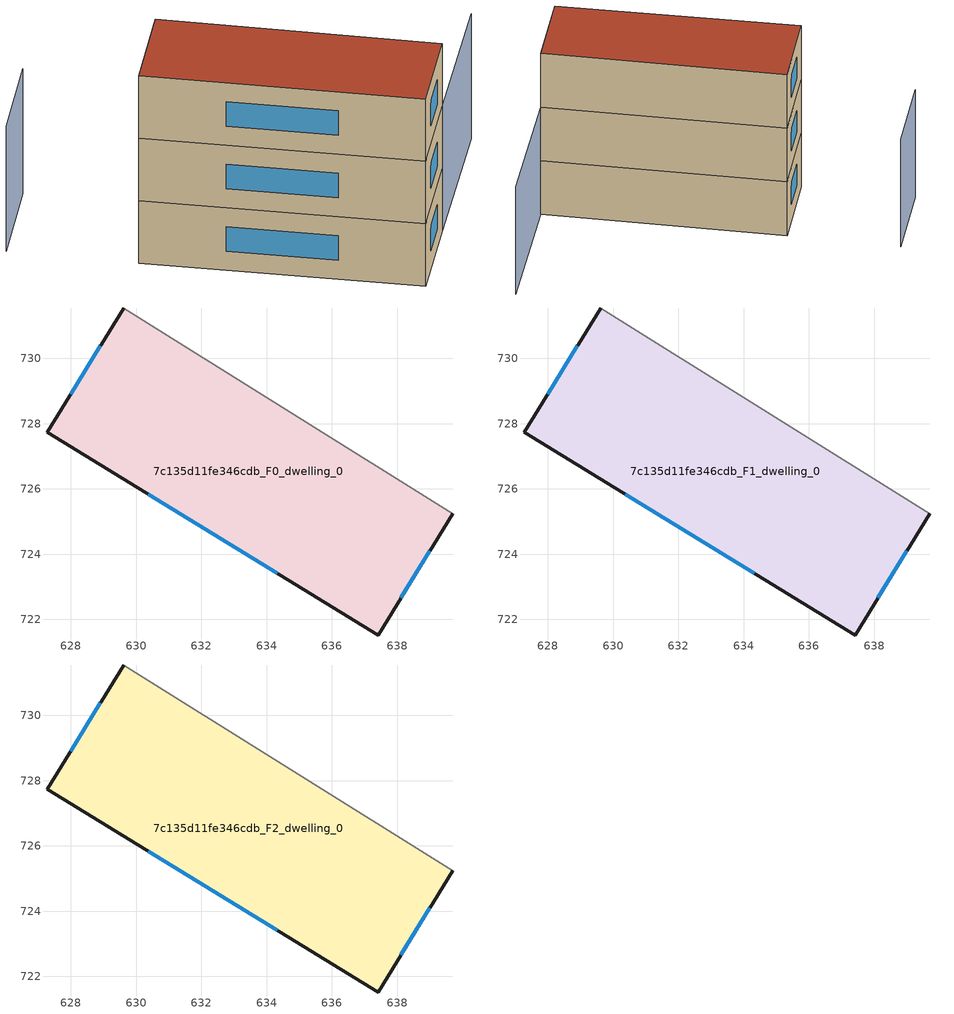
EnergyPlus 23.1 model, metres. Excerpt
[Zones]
7c135d11fe346cdb_F0_dwelling_0
 floor ground (EU_floor_Construction): 639.7,725.24 637.42,721.52 627.28,727.73 629.62,731.54 z0
 wall outside (EU_wall_Construction): 629.62,731.54 627.28,727.73 637.42,721.52 639.7,725.24 z0:3
 wall adiabatic (EU_wall_Construction): 639.7,725.24 629.62,731.54 z0:3
 window (EU_Window_Construction): 630.38,725.84 634.33,723.42 / 628.91,730.38 628,728.89 / 638.12,722.66 639,724.11 z0.92:2.08
7c135d11fe346cdb_F1_dwelling_0
 floor to 7c135d11fe346cdb_F0_dwelling_0 (EU_floor_Construction): 639.7,725.24 637.42,721.52 627.28,727.73 629.62,731.54 z3
 wall outside (EU_wall_Construction): 629.62,731.54 627.28,727.73 637.42,721.52 639.7,725.24 z3:6
 wall adiabatic (EU_wall_Construction): 639.7,725.24 629.62,731.54 z3:6
 window (EU_Window_Construction): 630.38,725.84 634.33,723.42 / 628.91,730.38 628,728.89 / 638.12,722.66 639,724.11 z3.92:5.08
7c135d11fe346cdb_F2_dwelling_0
 floor to 7c135d11fe346cdb_F1_dwelling_0 (EU_floor_Construction): 639.7,725.24 637.42,721.52 627.28,727.73 629.62,731.54 z6
 wall outside (EU_wall_Construction): 629.62,731.54 627.28,727.73 637.42,721.52 639.7,725.24 z6:9
 wall adiabatic (EU_wall_Construction): 639.7,725.24 629.62,731.54 z6:9
 window (EU_Window_Construction): 630.38,725.84 634.33,723.42 / 628.91,730.38 628,728.89 / 638.12,722.66 639,724.11 z6.92:8.08
 roof outside (EU_roof_Construction): 637.42,721.52 639.7,725.24 629.62,731.54 627.28,727.73 z9
shading: 643.57,731.44 639.7,725.24 / 625.01,734.55 622.64,730.67 z0:6
[Building]
EU S2 Campaign: North Axis=0; Terrain=City; Solar Distribution=FullExterior
[Site:Location]
Montreal-Trudeau.Intl.AP: Latitude=45.4667; Longitude=-73.75; Time Zone=-5; Elevation=36
[SizingPeriod:WeatherFileDays]
AnnualSizingPeriod: Begin Month=1; Begin Day of Month=1; End Month=12; End Day of Month=31; Day of Week for Start Day=Monday; Use Weather File Daylight Saving Period=No; Use Weather File Rain and Snow Indicators=No
[MATERIAL]
EU_InternalMass_Material: Roughness=MediumRough; Thickness=0.1; Conductivity=1; Density=1800; Specific Heat=900; Thermal Absorptance=0.9; Solar Absorptance=0.7; Visible Absorptance=0.7
[MATERIAL:NOMASS] Roughness=MediumRough; Thermal Absorptance=0.9; Solar Absorptance=0.7; Visible Absorptance=0.7
Name | Thermal Resistance
EU_wall_NoMass | 4.33621
EU_roof_NoMass | 7.26354
EU_floor_NoMass | 3.00837
[WINDOWMATERIAL:SIMPLEGLAZINGSYSTEM]
EU_Window_SimpleGlazing: UFactor=1.98807; Solar Heat Gain Coefficient=0.7; Visible Transmittance=0.7
[CONSTRUCTION]
EU_wall_Construction: EU_wall_NoMass
EU_roof_Construction: EU_roof_NoMass
EU_floor_Construction: EU_floor_NoMass
EU_Window_Construction: EU_Window_SimpleGlazing
EU_InternalMass_Construction: EU_InternalMass_Material
[ZONE] Type=1; Multiplier=1; Ceiling Height=autocalculate; Floor Area=autocalculate; Part of Total Floor Area=Yes
Name | Volume
7c135d11fe346cdb_F0_dwelling_0 | 157.503
7c135d11fe346cdb_F1_dwelling_0; 7c135d11fe346cdb_F2_dwelling_0 | 157.504
[INTERNALMASS] Construction=EU_InternalMass_Construction; Surface Area=52.5011
Name | Zone or ZoneList
7c135d11fe346cdb_F0_dwelling_0_EU_InternalMass | 7c135d11fe346cdb_F0_dwelling_0
7c135d11fe346cdb_F1_dwelling_0_EU_InternalMass | 7c135d11fe346cdb_F1_dwelling_0
7c135d11fe346cdb_F2_dwelling_0_EU_InternalMass | 7c135d11fe346cdb_F2_dwelling_0
[OTHEREQUIPMENT] Fuel Type=Electricity; Design Level Calculation Method=Watts/Area; Power per Zone Floor Area=1; Fraction Latent=0; Fraction Radiant=0; Fraction Lost=0; Carbon Dioxide Generation Rate=0; EndUse Subcategory=EU_Step8_InternalGains
Name | Zone or ZoneList or Space or SpaceList | Schedule
EU_Step8_InternalGain_7c135d11fe346cdb_F0_dwelling_0_f000 | 7c135d11fe346cdb_F0_dwelling_0 | EU_Step8_GainSchedule_7c135d11fe346cdb_F0_dwelling_0_f000
EU_Step8_InternalGain_7c135d11fe346cdb_F1_dwelling_0_f000 | 7c135d11fe346cdb_F1_dwelling_0 | EU_Step8_GainSchedule_7c135d11fe346cdb_F1_dwelling_0_f000
EU_Step8_InternalGain_7c135d11fe346cdb_F2_dwelling_0_f000 | 7c135d11fe346cdb_F2_dwelling_0 | EU_Step8_GainSchedule_7c135d11fe346cdb_F2_dwelling_0_f000
[ZONEVENTILATION:DESIGNFLOWRATE] Schedule=EU_AlwaysOn; Design Flow Rate Calculation Method=AirChanges/Hour; Air Changes per Hour=0.596421; Ventilation Type=Natural; Fan Pressure Rise=0; Fan Total Efficiency=1; Constant Term Coefficient=1; Temperature Term Coefficient=0; Velocity Term Coefficient=0; Velocity Squared Term Coefficient=0; Minimum Indoor Temperature=-100; Maximum Indoor Temperature=100; Delta Temperature=-100; Minimum Outdoor Temperature=-100; Maximum Outdoor Temperature=100; Maximum Wind Speed=40
Name | Zone or ZoneList or Space or SpaceList
EU_ConstantAir_7c135d11fe346cdb_F0_dwelling_0 | 7c135d11fe346cdb_F0_dwelling_0
EU_ConstantAir_7c135d11fe346cdb_F1_dwelling_0 | 7c135d11fe346cdb_F1_dwelling_0
EU_ConstantAir_7c135d11fe346cdb_F2_dwelling_0 | 7c135d11fe346cdb_F2_dwelling_0
[HVACTEMPLATE:THERMOSTAT] Constant Heating Setpoint=20; Constant Cooling Setpoint=50
EU_HeatOnly_7c135d11fe346cdb_F0_dwelling_0; EU_HeatOnly_7c135d11fe346cdb_F1_dwelling_0; EU_HeatOnly_7c135d11fe346cdb_F2_dwelling_0
[HVACTEMPLATE:ZONE:IDEALLOADSAIRSYSTEM] System Availability Schedule=EU_AlwaysOn; Maximum Heating Supply Air Temperature=50; Minimum Cooling Supply Air Temperature=13; Maximum Heating Supply Air Humidity Ratio=0.0156; Minimum Cooling Supply Air Humidity Ratio=0.0077; Heating Limit=NoLimit; Cooling Limit=NoLimit; Heating Availability Schedule=EU_AlwaysOn; Cooling Availability Schedule=EU_CoolingOff; Dehumidification Control Type=ConstantSensibleHeatRatio; Cooling Sensible Heat Ratio=0.7; Dehumidification Setpoint=60; Humidification Control Type=None; Humidification Setpoint=30; Outdoor Air Method=None; Outdoor Air Flow Rate per Person=0.00944; Outdoor Air Flow Rate per Zone Floor Area=0; Outdoor Air Flow Rate per Zone=0; Demand Controlled Ventilation Type=None; Outdoor Air Economizer Type=NoEconomizer; Heat Recovery Type=None; Sensible Heat Recovery Effectiveness=0.7; Latent Heat Recovery Effectiveness=0.65
Name | Template Thermostat
7c135d11fe346cdb_F0_dwelling_0 | EU_HeatOnly_7c135d11fe346cdb_F0_dwelling_0
7c135d11fe346cdb_F1_dwelling_0 | EU_HeatOnly_7c135d11fe346cdb_F1_dwelling_0
7c135d11fe346cdb_F2_dwelling_0 | EU_HeatOnly_7c135d11fe346cdb_F2_dwelling_0
[SIZING:ZONE] Zone Cooling Design Supply Air Temperature Input Method=SupplyAirTemperature; Zone Cooling Design Supply Air Temperature=13; Zone Heating Design Supply Air Temperature Input Method=SupplyAirTemperature; Zone Heating Design Supply Air Temperature=50; Zone Cooling Design Supply Air Humidity Ratio=0.008; Zone Heating Design Supply Air Humidity Ratio=0.008; Cooling Design Air Flow Method=DesignDay; Cooling Design Air Flow Rate=0; Cooling Minimum Air Flow per Zone Floor Area=0.000762; Cooling Minimum Air Flow=0; Cooling Minimum Air Flow Fraction=0.2; Heating Design Air Flow Method=DesignDay; Heating Design Air Flow Rate=0; Heating Maximum Air Flow per Zone Floor Area=0.002032; Heating Maximum Air Flow=0.141576; Heating Maximum Air Flow Fraction=0.3; Account for Dedicated Outdoor Air System=No; Dedicated Outdoor Air System Control Strategy=NeutralSupplyAir; Dedicated Outdoor Air Low Setpoint Temperature for Design=autosize; Dedicated Outdoor Air High Setpoint Temperature for Design=autosize; Zone Load Sizing Method=Sensible Load Only No Latent Load; Zone Latent Cooling Design Supply Air Humidity Ratio Input Method=HumidityRatioDifference; Zone Cooling Design Supply Air Humidity Ratio Difference=0.005; Zone Latent Heating Design Supply Air Humidity Ratio Input Method=HumidityRatioDifference; Zone Humidification Design Supply Air Humidity Ratio Difference=0.005
7c135d11fe346cdb_F0_dwelling_0; 7c135d11fe346cdb_F1_dwelling_0; 7c135d11fe346cdb_F2_dwelling_0
[SCHEDULE:CONSTANT]
Name | Hourly Value
EU_AlwaysOn | 1
EU_CoolingOff | 0
[SCHEDULE:FILE] Column Number=1; Rows to Skip at Top=0; Number of Hours of Data=8760; Column Separator=Comma; Interpolate to Timestep=No; Minutes per Item=60; Adjust Schedule for Daylight Savings=Yes
Name | File
EU_Step8_GainSchedule_7c135d11fe346cdb_F0_dwelling_0_f000 | ../../schedules/7c135d11fe346cdb/7c135d11fe346cdb_F0_dwelling_0_f000_gain.csv
EU_Step8_GainSchedule_7c135d11fe346cdb_F1_dwelling_0_f000 | ../../schedules/7c135d11fe346cdb/7c135d11fe346cdb_F1_dwelling_0_f000_gain.csv
EU_Step8_GainSchedule_7c135d11fe346cdb_F2_dwelling_0_f000 | ../../schedules/7c135d11fe346cdb/7c135d11fe346cdb_F2_dwelling_0_f000_gain.csv
